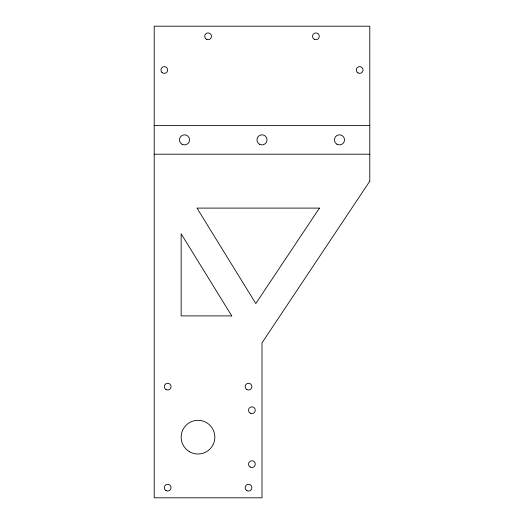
<?xml version="1.0" encoding="UTF-8"?>
<svg xmlns="http://www.w3.org/2000/svg" width="524" height="524" viewBox="0 0 524 524"><rect width="100%" height="100%" fill="white"/><g stroke="black" fill="none" stroke-linecap="round" stroke-linejoin="round"><path stroke-width="0.79" d="M154.207 125.505L369.793 125.505M154.207 154.207L369.793 154.207M319.444 208.1L255.804 303.56L196.978 208.1L319.444 208.1M369.793 181.153L262 342.847L262 497.8L154.207 497.8L154.207 26.2L369.793 26.2L369.793 181.153M231.752 315.9L181.153 315.9L181.153 233.789L231.752 315.9M161.929 72.371A3.367 3.367 0 0 0 167.562 70.864A3.367 3.367 0 0 0 163.442 66.738A3.367 3.367 0 0 0 161.929 72.371M206.417 39.221A3.367 3.367 0 0 0 211.473 36.307A3.367 3.367 0 0 0 206.417 33.385A3.367 3.367 0 0 0 206.417 39.221M314.21 39.221A3.367 3.367 0 0 0 319.267 36.307A3.367 3.367 0 0 0 314.21 33.385A3.367 3.367 0 0 0 314.21 39.221M358.003 72.908A3.367 3.367 0 0 0 363.06 69.993A3.367 3.367 0 0 0 358.003 67.072A3.367 3.367 0 0 0 358.003 72.908M189.577 451.754A16.84 16.84 0 0 0 214.84 437.167A16.84 16.84 0 0 0 189.577 422.58A16.84 16.84 0 0 0 189.577 451.754M165.997 490.615A3.367 3.367 0 0 0 171.047 487.693A3.367 3.367 0 0 0 165.997 484.779A3.367 3.367 0 0 0 165.997 490.615M246.843 490.615A3.367 3.367 0 0 0 251.893 487.693A3.367 3.367 0 0 0 246.843 484.779A3.367 3.367 0 0 0 246.843 490.615M165.997 389.555A3.367 3.367 0 0 0 171.047 386.64A3.367 3.367 0 0 0 165.997 383.719A3.367 3.367 0 0 0 165.997 389.555M246.843 389.555A3.367 3.367 0 0 0 251.893 386.64A3.367 3.367 0 0 0 246.843 383.719A3.367 3.367 0 0 0 246.843 389.555M250.21 413.135A3.367 3.367 0 0 0 255.26 410.22A3.367 3.367 0 0 0 250.21 407.299A3.367 3.367 0 0 0 250.21 413.135M250.21 467.035A3.367 3.367 0 0 0 255.26 464.113A3.367 3.367 0 0 0 250.21 461.199A3.367 3.367 0 0 0 250.21 467.035M181.998 144.231A5.05 5.05 0 0 0 189.577 139.856A5.05 5.05 0 0 0 181.998 135.48A5.05 5.05 0 0 0 181.998 144.231M336.952 144.231A5.05 5.05 0 0 0 344.53 139.856A5.05 5.05 0 0 0 336.952 135.48A5.05 5.05 0 0 0 336.952 144.231M259.472 144.231A5.05 5.05 0 0 0 267.05 139.856A5.05 5.05 0 0 0 259.472 135.48A5.05 5.05 0 0 0 259.472 144.231"/></g></svg>
